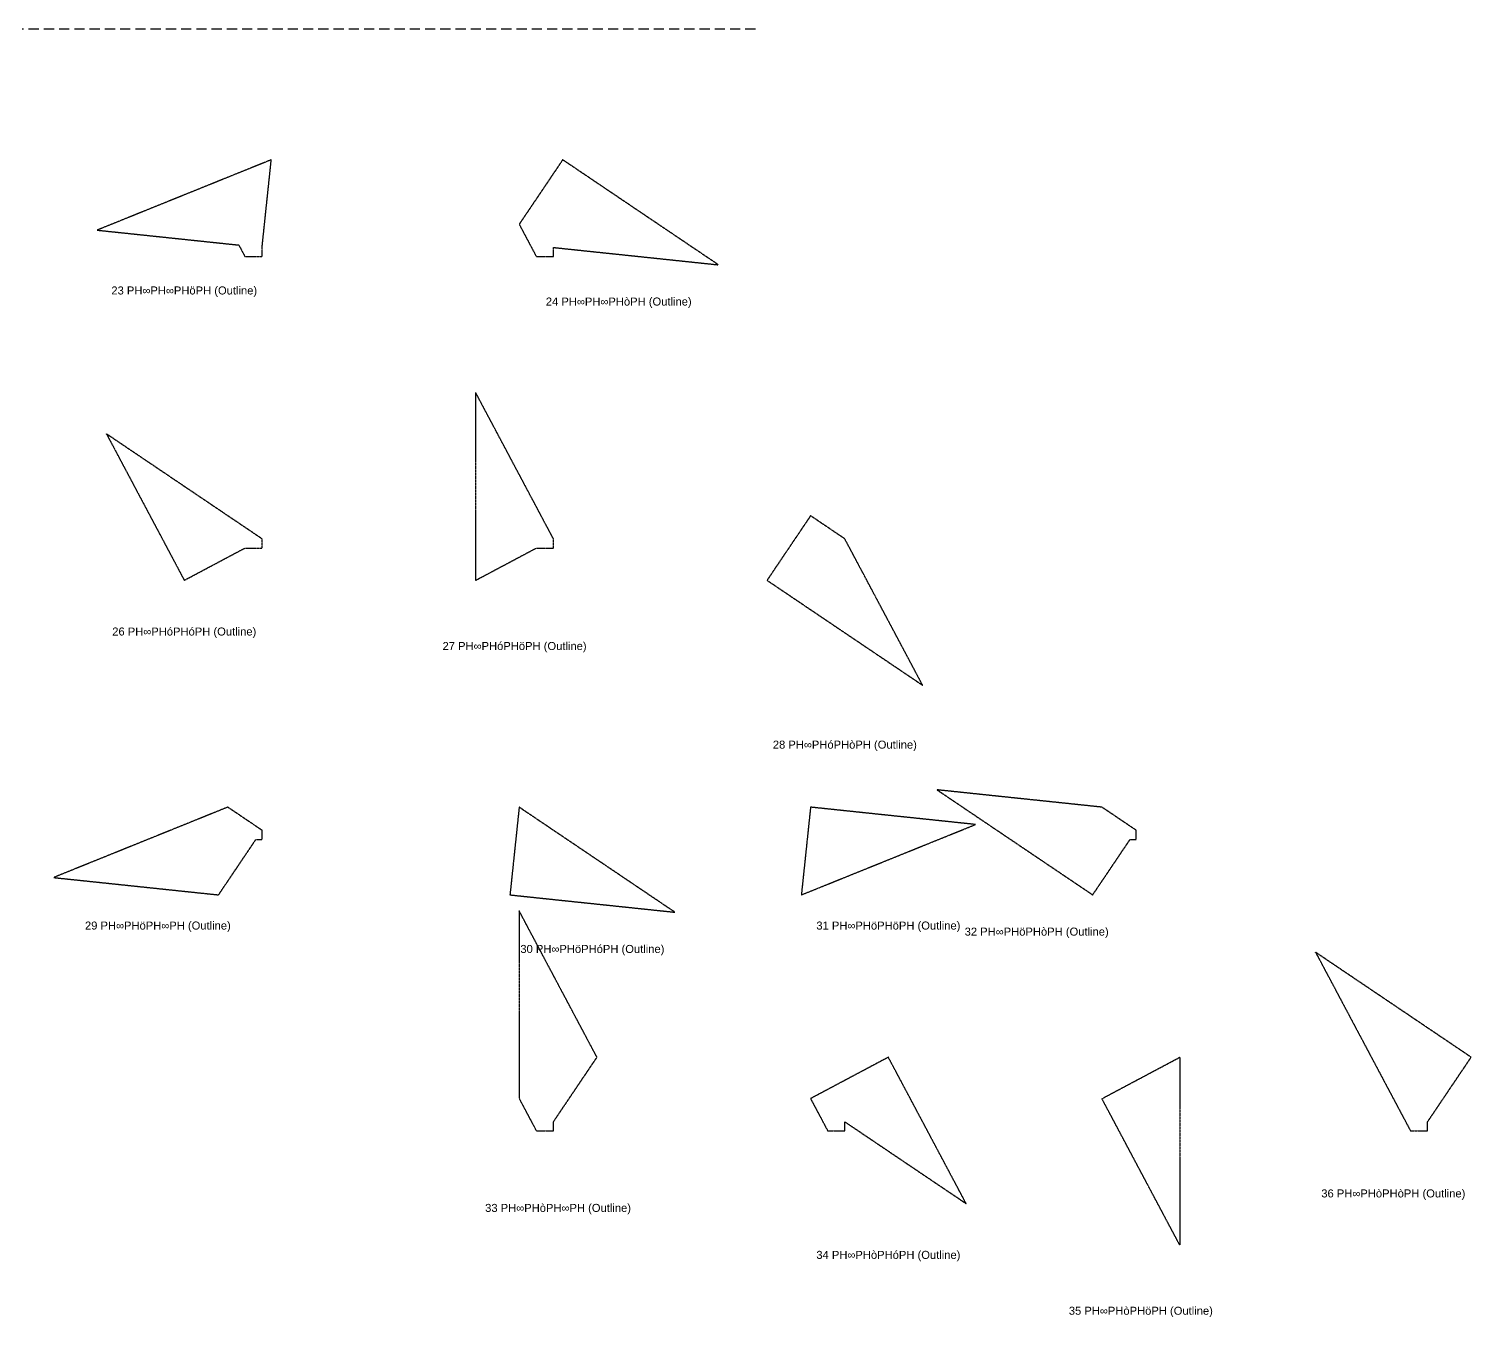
# Model space of a CAD drawing. Header units: millimetres. Extents: x 100562 to 3861006, y -7054888 to 24518.
# Drawn here: x 1853152 to 3114490, y -3204253 to -2077788 of the extents above; entities that cross this region are included whole.
import ezdxf
from ezdxf.enums import TextEntityAlignment as Align

# ---------------------------------------------------------------- set-up
doc = ezdxf.new("R2010")
doc.units = ezdxf.units.MM
doc.linetypes.add('DASHED', pattern=[19.05, 12.7, -6.35])
doc.styles.add('Arial', font='arial_0.ttf')

msp = doc.modelspace()

# ---------------------------------------------------------------- linework, layer by layer
at = {"linetype": 'DASHED', "ltscale": 700}
msp.add_line((199406, -2077788), (2492861, -2077788), dxfattribs=at)
at = {"linetype": 'DASHED'}
for points in [[(2036740, -2266795), (2042120, -2276912), (2057120, -2276912), (2057120, -2268937), (2065177, -2192279), (1912949, -2253784)], [(2296948, -2276912), (2311948, -2276912), (2311948, -2268937), (2456119, -2284090), (2320005, -2192279), (2281948, -2248701)], [(2243891, -2559951), (2296948, -2531740), (2311948, -2531740), (2311948, -2523765), (2243891, -2395768)], [(1989063, -2559951), (2042120, -2531740), (2057120, -2531740), (2057120, -2523765), (1921006, -2431955)], [(2566776, -2523765), (2536776, -2503530), (2498719, -2559951), (2634833, -2651761)], [(2816225, -2786569), (2821604, -2786569), (2821604, -2778593), (2791604, -2758358), (2647434, -2743205), (2783547, -2835015)], [(2051740, -2786569), (2057120, -2786569), (2057120, -2778593), (2027120, -2758358), (1874892, -2819862), (2019063, -2835015)], [(2273891, -2835015), (2418062, -2850168), (2281948, -2758358)], [(2536776, -2758358), (2528719, -2835015), (2680947, -2773511)], [(2296948, -3041397), (2311948, -3041397), (2311948, -3033421), (2350005, -2977000), (2281948, -2849003), (2281948, -3013186)], [(3061433, -3041397), (3076433, -3041397), (3076433, -3033421), (3114490, -2977000), (2978376, -2885190)], [(2604833, -2977000), (2536776, -3013186), (2551776, -3041397), (2566776, -3041397), (2566776, -3033421), (2672890, -3104996)], [(2859661, -2977000), (2859661, -3141183), (2791604, -3013186)]]:
    msp.add_lwpolyline(points, close=True, dxfattribs=at)

# ---------------------------------------------------------------- texts
at = {"linetype": 'DASHED', "ltscale": 100, "style": 'Arial'}
for s, p in [('23 PH∞PH∞PHöPH (Outline)', (1989063, -2306534)), ('24 PH∞PH∞PHòPH (Outline)', (2369033, -2316223)), ('26 PH∞PHóPHóPH (Outline)', (1989063, -2604750)), ('27 PH∞PHóPHöPH (Outline)', (2277919, -2617415)), ('28 PH∞PHóPHòPH (Outline)', (2566776, -2703643)), ('29 PH∞PHöPH∞PH (Outline)', (1966006, -2861845)), ('31 PH∞PHöPHöPH (Outline)', (2604833, -2861845)), ('32 PH∞PHöPHòPH (Outline)', (2734519, -2867148)), ('30 PH∞PHöPHóPH (Outline)', (2345976, -2882301)), ('36 PH∞PHòPHòPH (Outline)', (3046433, -3096070)), ('33 PH∞PHòPH∞PH (Outline)', (2315976, -3108735)), ('34 PH∞PHòPHóPH (Outline)', (2604833, -3149795)), ('35 PH∞PHòPHöPH (Outline)', (2825633, -3198647))]:
    msp.add_text(s, height=7000, dxfattribs=at).set_placement(p, align=Align.MIDDLE_CENTER)

doc.saveas('drawing.dxf')
